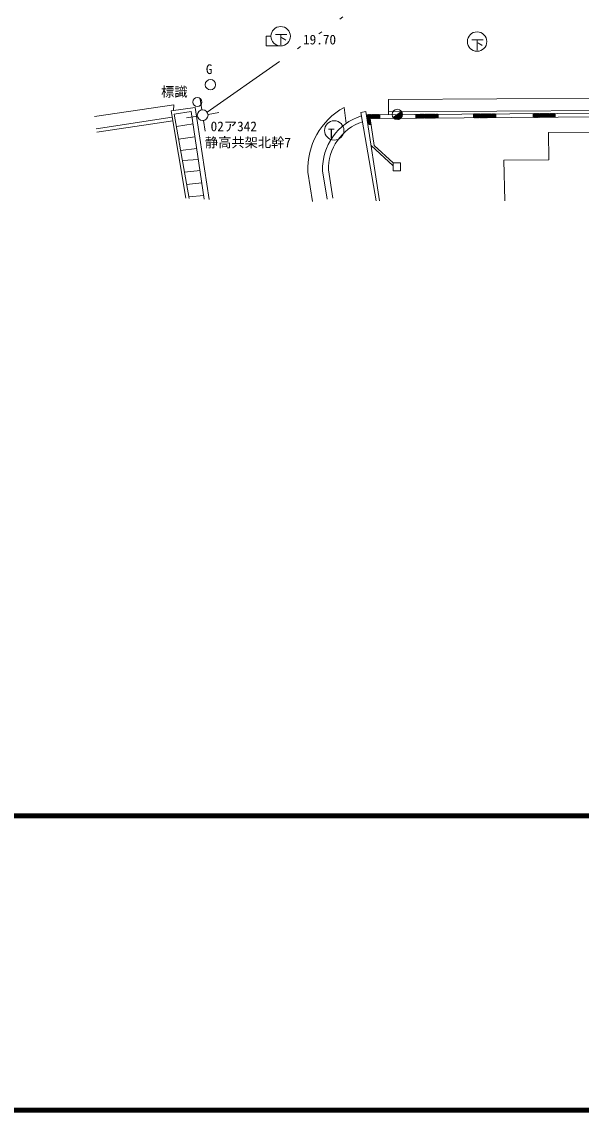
# Model space of a CAD drawing. Units: millimetres, scale not verified. Extents: x 0 to 420500, y 0 to 297000.
# Drawn here: x 37868 to 56850, y 0 to 36968 of the extents above; entities that cross this region are included whole.
import ezdxf
from ezdxf.enums import TextEntityAlignment as Align

# ---------------------------------------------------------------- set-up
doc = ezdxf.new("R2010")
doc.units = ezdxf.units.MM
doc.header["$LTSCALE"] = 500
doc.linetypes.add('DASHED_TRIPLE_DOTTED', pattern=[12.75, 6, -1.5, 0.25, -1.5, 0.25, -1.5, 0.25, -1.5])
for name, color, linetype, lineweight in [('0-A系統図(電気)', 6, 'DASHED_TRIPLE_DOTTED', 13), ('0-E公園外(道路など)', 7, 'Continuous', 13), ('D-TTL', 2, 'Continuous', 140)]:
    doc.layers.add(name, color=color, linetype=linetype, lineweight=lineweight)
doc.styles.add('ＭＳ ゴシック', font='')
doc.styles.get('ＭＳ ゴシック').set_extended_font_data('MS Gothic')

msp = doc.modelspace()

# ---------------------------------------------------------------- linework, layer by layer
at = {"layer": '0-A系統図(電気)'}
msp.add_line((44156.1, 33900.4), (55159.7, 41619.6), dxfattribs=at)
at = {"layer": '0-E公園外(道路など)'}
for p, q in [((46322.7, 36476.9), (46157, 36476.9)), ((46157, 36476.9), (46157, 36153)), ((46157, 36153), (46593.9, 36153)), ((50307.2, 34328.6), (86550.5, 34560.9)), ((40338.9, 33748.2), (43023.2, 34146.6)), ((42932.5, 33948), (43751.1, 34053.8)), ((43023.2, 34146.6), (43019.4, 33959.3)), ((43751.1, 34053.8), (44223.9, 30934.3)), ((43919.1, 34340.3), (43977.4, 33976)), ((48879.9, 33518.8), (48805, 34060)), ((49560.1, 33812.8), (87072.8, 34053.3)), ((50306.9, 33817.6), (50307.2, 34328.6)), ((50307, 33904.1), (86550.8, 34136.4)), ((42970.3, 33726.1), (40395, 33337.3)), ((43437.5, 30977.6), (42932.5, 33948)), ((43618, 33916.4), (43043.5, 33829.4)), ((43543.6, 30961), (43043.5, 33829.4)), ((43825.8, 33766.6), (43461.6, 33708.2)), ((44061.6, 30948.4), (43618, 33916.4)), ((44551.1, 33882.7), (44186.9, 33824.4)), ((49375.4, 33889.1), (49544.2, 33917.2)), ((49887.7, 30883.1), (49375.4, 33889.1)), ((49544.2, 33917.2), (50004.3, 30887.5)), ((49561.1, 33805.8), (49568.2, 33812.9)), ((49563.5, 33790.4), (49586, 33813)), ((49565.8, 33775.1), (49603.8, 33813.1)), ((49568.1, 33759.7), (49621.6, 33813.2)), ((49570.5, 33744.4), (49639.4, 33813.3)), ((49572.8, 33729), (49657.2, 33813.4)), ((49575.1, 33713.7), (49675, 33813.6)), ((49577.4, 33698.3), (49692.8, 33813.7)), ((49579.8, 33683), (49710.6, 33813.8)), ((49582.1, 33667.7), (49728.4, 33813.9)), ((49584.4, 33652.3), (49746.2, 33814)), ((49586.8, 33637), (49763.9, 33814.1)), ((49589.1, 33621.6), (49781.7, 33814.2)), ((49591.4, 33606.3), (49799.5, 33814.4)), ((49593.8, 33590.9), (49688.6, 33685.7)), ((49596.1, 33575.6), (49690.9, 33670.4)), ((49598.4, 33560.2), (49693.2, 33655)), ((49688.5, 33685.9), (66311.7, 33792.5)), ((49688.5, 33685.9), (49827.7, 32769.7)), ((49688.7, 33685.9), (49817.3, 33814.5)), ((49706.5, 33686), (49835.1, 33814.6)), ((49724.3, 33686.1), (49852.9, 33814.7)), ((49742.1, 33686.2), (49870.7, 33814.8)), ((49759.9, 33686.4), (49888.5, 33814.9)), ((49777.7, 33686.5), (49906.3, 33815)), ((49795.5, 33686.6), (49924.1, 33815.2)), ((49813.3, 33686.7), (49941.9, 33815.3)), ((49831.1, 33686.8), (49959.7, 33815.4)), ((49848.9, 33686.9), (49977.4, 33815.5)), ((49866.7, 33687), (49995.2, 33815.6)), ((49884.5, 33687.2), (50013, 33815.7)), ((49902.2, 33687.3), (50016.9, 33802)), ((49920, 33687.4), (50017, 33784.3)), ((49937.8, 33687.5), (50017, 33766.6)), ((49955.6, 33687.6), (50017, 33749)), ((49973.4, 33687.7), (50017, 33731.3)), ((49991.2, 33687.8), (50017, 33713.6)), ((50009, 33688), (50017, 33696)), ((50016.9, 33815.8), (50017, 33688)), ((50752, 33923.2), (50468.6, 33715.9)), ((50475, 33708.6), (50541.1, 33698.4)), ((50475.8, 33721.2), (50530.5, 33712.7)), ((50488.1, 33693.9), (50551.7, 33684.1)), ((50490, 33731.6), (50519.9, 33726.9)), ((50504.3, 33742), (50509.3, 33741.2)), ((50507.2, 33678.3), (50562.3, 33669.8)), ((50509.3, 33741.2), (50689, 33713.4)), ((50518.6, 33752.5), (50678.4, 33727.7)), ((50519.9, 33726.9), (50699.6, 33699.1)), ((50530.5, 33712.7), (50710.2, 33684.8)), ((50532.8, 33762.9), (50667.8, 33742)), ((50536.2, 33661.2), (50572.9, 33655.5)), ((50541.1, 33698.4), (50705.8, 33672.8)), ((50547.1, 33773.3), (50657.2, 33756.2)), ((50551.7, 33684.1), (50689.2, 33662.7)), ((50561.4, 33783.8), (50646.6, 33770.5)), ((50562.3, 33669.8), (50666.8, 33653.6)), ((50572.9, 33655.5), (50635.3, 33645.8)), ((50575.6, 33794.2), (50636, 33784.8)), ((50589.9, 33804.6), (50625.4, 33799.1)), ((50604.2, 33815.1), (50614.9, 33813.4)), ((50614.9, 33813.4), (50736.5, 33794.6)), ((50618.4, 33825.5), (50725.9, 33808.8)), ((50625.4, 33799.1), (50747, 33780.3)), ((50632.7, 33835.9), (50715.3, 33823.1)), ((50636, 33784.8), (50757.6, 33766)), ((50646.6, 33770.5), (50768.2, 33751.7)), ((50647, 33846.4), (50704.7, 33837.4)), ((50657.2, 33756.2), (50765.9, 33739.4)), ((50661.2, 33856.8), (50694.1, 33851.7)), ((50667.8, 33742), (50759.5, 33727.7)), ((50675.5, 33867.3), (50683.5, 33866)), ((50678.4, 33727.7), (50751.7, 33716.3)), ((50683.5, 33866), (50782.5, 33850.7)), ((50689, 33713.4), (50742.7, 33705)), ((50689.8, 33877.7), (50779.9, 33863.7)), ((50694.1, 33851.7), (50784.9, 33837.6)), ((50699.6, 33699.1), (50732.4, 33694)), ((50704.1, 33888.1), (50775.6, 33877)), ((50704.7, 33837.4), (50785.2, 33824.9)), ((50710.2, 33684.8), (50720.2, 33683.2)), ((50715.3, 33823.1), (50785.4, 33812.3)), ((50718.3, 33898.6), (50770.4, 33890.5)), ((50725.9, 33808.8), (50784.3, 33799.8)), ((50732.6, 33909), (50763.5, 33904.2)), ((50736.5, 33794.6), (50782.3, 33787.4)), ((50746.9, 33919.4), (50755.1, 33918.2)), ((50747, 33780.3), (50780, 33775.1)), ((50757.6, 33766), (50775.9, 33763.1)), ((50768.2, 33751.7), (50771.8, 33751.1)), ((51243.9, 33791.5), (51276.2, 33823.8)), ((51243.9, 33809.2), (51258.4, 33823.7)), ((51243.9, 33823.6), (51244, 33695.9)), ((51244, 33703.2), (51365.2, 33824.4)), ((51244, 33720.9), (51347.4, 33824.3)), ((51244, 33738.5), (51329.6, 33824.2)), ((51244, 33756.2), (51311.8, 33824.1)), ((51244, 33773.9), (51294, 33823.9)), ((51254.4, 33695.9), (51383, 33824.5)), ((51272.2, 33696), (51400.8, 33824.6)), ((51290, 33696.2), (51418.6, 33824.7)), ((51307.8, 33696.3), (51436.4, 33824.9)), ((51325.6, 33696.4), (51454.2, 33825)), ((51343.4, 33696.5), (51471.9, 33825.1)), ((51361.2, 33696.6), (51489.7, 33825.2)), ((51379, 33696.7), (51507.5, 33825.3)), ((51396.7, 33696.8), (51525.3, 33825.4)), ((51414.5, 33697), (51543.1, 33825.5)), ((51432.3, 33697.1), (51560.9, 33825.7)), ((51450.1, 33697.2), (51578.7, 33825.8)), ((51467.9, 33697.3), (51596.5, 33825.9)), ((51485.7, 33697.4), (51614.3, 33826)), ((51503.5, 33697.5), (51632.1, 33826.1)), ((51521.3, 33697.6), (51649.9, 33826.2)), ((51539.1, 33697.8), (51667.7, 33826.3)), ((51556.9, 33697.9), (51685.4, 33826.5)), ((51574.7, 33698), (51703.2, 33826.6)), ((51592.5, 33698.1), (51721, 33826.7)), ((51610.2, 33698.2), (51738.8, 33826.8)), ((51628, 33698.3), (51756.6, 33826.9)), ((51645.8, 33698.4), (51774.4, 33827)), ((51663.6, 33698.6), (51792.2, 33827.1)), ((51681.4, 33698.7), (51810, 33827.2)), ((51699.2, 33698.8), (51827.8, 33827.4)), ((51717, 33698.9), (51845.6, 33827.5)), ((51734.8, 33699), (51863.4, 33827.6)), ((51752.6, 33699.1), (51881.2, 33827.7)), ((51770.4, 33699.2), (51899, 33827.8)), ((51788.2, 33699.4), (51916.7, 33827.9)), ((51806, 33699.5), (51934.5, 33828)), ((51823.7, 33699.6), (51952.3, 33828.2)), ((51841.5, 33699.7), (51970.1, 33828.3)), ((51859.3, 33699.8), (51987.9, 33828.4)), ((51877.1, 33699.9), (51995.4, 33818.2)), ((51894.9, 33700), (51995.4, 33800.6)), ((51912.7, 33700.2), (51995.5, 33782.9)), ((51930.5, 33700.3), (51995.5, 33765.2)), ((51948.3, 33700.4), (51995.5, 33747.6)), ((51966.1, 33700.5), (51995.5, 33729.9)), ((51983.9, 33700.6), (51995.5, 33712.3)), ((51995.4, 33828.4), (51995.5, 33700.7)), ((53198.2, 33786.4), (53248.3, 33836.5)), ((53198.2, 33804.1), (53230.5, 33836.4)), ((53198.2, 33821.7), (53212.7, 33836.2)), ((53198.2, 33836.1), (53198.3, 33708.4)), ((53198.3, 33715.7), (53319.5, 33836.9)), ((53198.3, 33733.4), (53301.7, 33836.8)), ((53198.3, 33751.1), (53283.9, 33836.7)), ((53198.3, 33768.7), (53266.1, 33836.6)), ((53208.7, 33708.5), (53337.3, 33837)), ((53226.5, 33708.6), (53355.1, 33837.2)), ((53244.3, 33708.7), (53372.9, 33837.3)), ((53262.1, 33708.8), (53390.7, 33837.4)), ((53279.9, 33708.9), (53408.4, 33837.5)), ((53297.7, 33709), (53426.2, 33837.6)), ((53315.5, 33709.1), (53444, 33837.7)), ((53333.2, 33709.3), (53461.8, 33837.8)), ((53351, 33709.4), (53479.6, 33838)), ((53368.8, 33709.5), (53497.4, 33838.1)), ((53386.6, 33709.6), (53515.2, 33838.2)), ((53404.4, 33709.7), (53533, 33838.3)), ((53422.2, 33709.8), (53550.8, 33838.4)), ((53440, 33709.9), (53568.6, 33838.5)), ((53457.8, 33710.1), (53586.4, 33838.6)), ((53475.6, 33710.2), (53604.2, 33838.7)), ((53493.4, 33710.3), (53622, 33838.9)), ((53511.2, 33710.4), (53639.7, 33839)), ((53529, 33710.5), (53657.5, 33839.1)), ((53546.7, 33710.6), (53675.3, 33839.2)), ((53564.5, 33710.7), (53693.1, 33839.3)), ((53582.3, 33710.9), (53710.9, 33839.4)), ((53600.1, 33711), (53728.7, 33839.5)), ((53617.9, 33711.1), (53746.5, 33839.7)), ((53635.7, 33711.2), (53764.3, 33839.8)), ((53653.5, 33711.3), (53782.1, 33839.9)), ((53671.3, 33711.4), (53799.9, 33840)), ((53689.1, 33711.5), (53817.7, 33840.1)), ((53706.9, 33711.7), (53835.5, 33840.2)), ((53724.7, 33711.8), (53853.2, 33840.3)), ((53742.5, 33711.9), (53871, 33840.5)), ((53760.2, 33712), (53888.8, 33840.6)), ((53778, 33712.1), (53906.6, 33840.7)), ((53795.8, 33712.2), (53924.4, 33840.8)), ((53813.6, 33712.3), (53942.2, 33840.9)), ((53831.4, 33712.5), (53949.7, 33830.8)), ((53849.2, 33712.6), (53949.7, 33813.1)), ((53867, 33712.7), (53949.8, 33795.4)), ((53884.8, 33712.8), (53949.8, 33777.8)), ((53902.6, 33712.9), (53949.8, 33760.1)), ((53920.4, 33713), (53949.8, 33742.4)), ((53938.2, 33713.1), (53949.8, 33724.8)), ((53949.7, 33841), (53949.8, 33713.2)), ((55218.5, 33781.7), (55286.4, 33849.5)), ((55218.5, 33799.3), (55268.6, 33849.4)), ((55218.5, 33817), (55250.8, 33849.3)), ((55218.5, 33834.7), (55233, 33849.2)), ((55218.5, 33849.1), (55218.6, 33721.3)), ((55218.6, 33728.7), (55339.8, 33849.9)), ((55218.6, 33746.3), (55322, 33849.8)), ((55218.6, 33764), (55304.2, 33849.6)), ((55229, 33721.4), (55357.6, 33850)), ((55246.8, 33721.5), (55375.4, 33850.1)), ((55264.6, 33721.6), (55393.1, 33850.2)), ((55282.4, 33721.8), (55410.9, 33850.3)), ((55300.2, 33721.9), (55428.7, 33850.4)), ((55317.9, 33722), (55446.5, 33850.6)), ((55335.7, 33722.1), (55464.3, 33850.7)), ((55353.5, 33722.2), (55482.1, 33850.8)), ((55371.3, 33722.3), (55499.9, 33850.9)), ((55389.1, 33722.4), (55517.7, 33851)), ((55406.9, 33722.6), (55535.5, 33851.1)), ((55424.7, 33722.7), (55553.3, 33851.2)), ((55442.5, 33722.8), (55571.1, 33851.4)), ((55460.3, 33722.9), (55588.9, 33851.5)), ((55478.1, 33723), (55606.6, 33851.6)), ((55495.9, 33723.1), (55624.4, 33851.7)), ((55513.7, 33723.2), (55642.2, 33851.8)), ((55531.4, 33723.4), (55660, 33851.9)), ((55549.2, 33723.5), (55677.8, 33852)), ((55567, 33723.6), (55695.6, 33852.2)), ((55584.8, 33723.7), (55713.4, 33852.3)), ((55602.6, 33723.8), (55731.2, 33852.4)), ((55620.4, 33723.9), (55749, 33852.5)), ((55638.2, 33724), (55766.8, 33852.6)), ((55656, 33724.2), (55784.6, 33852.7)), ((55673.8, 33724.3), (55802.4, 33852.8)), ((55691.6, 33724.4), (55820.1, 33853)), ((55709.4, 33724.5), (55837.9, 33853.1)), ((55727.2, 33724.6), (55855.7, 33853.2)), ((55744.9, 33724.7), (55873.5, 33853.3)), ((55762.7, 33724.8), (55891.3, 33853.4)), ((55780.5, 33724.9), (55909.1, 33853.5)), ((55798.3, 33725.1), (55926.9, 33853.6)), ((55816.1, 33725.2), (55944.7, 33853.8)), ((55833.9, 33725.3), (55962.5, 33853.9)), ((55851.7, 33725.4), (55970, 33843.7)), ((55869.5, 33725.5), (55970, 33826.1)), ((55887.3, 33725.6), (55970, 33808.4)), ((55905.1, 33725.7), (55970.1, 33790.7)), ((55922.9, 33725.9), (55970.1, 33773.1)), ((55940.7, 33726), (55970.1, 33755.4)), ((55958.4, 33726.1), (55970.1, 33737.7)), ((55970, 33853.9), (55970.1, 33726.2)), ((42990.9, 33604.9), (40415.5, 33216.2)), ((43115.5, 33416.4), (43680, 33501.9)), ((44035.3, 33614.9), (44093.6, 33250.7)), ((49600.8, 33544.9), (49695.6, 33639.7)), ((49603.1, 33529.5), (49697.9, 33624.3)), ((49605.4, 33514.2), (49700.2, 33609)), ((49607.7, 33498.8), (49702.5, 33593.6)), ((49609.2, 33489.4), (49721.4, 33469.3)), ((49615, 33488.4), (49704.9, 33578.3)), ((49629.9, 33485.7), (49707.2, 33562.9)), ((49644.9, 33483), (49709.5, 33547.6)), ((49659.9, 33480.3), (49711.9, 33532.2)), ((49674.9, 33477.6), (49714.2, 33516.9)), ((49689.9, 33474.9), (49716.5, 33501.6)), ((49704.9, 33472.3), (49718.9, 33486.2)), ((49719.9, 33469.6), (49721.2, 33470.9)), ((43190.7, 32985.4), (43745.2, 33065.4)), ((66508.5, 33255.5), (55737.8, 33206.6)), ((55737.8, 33206.6), (55755.9, 32276.2)), ((43258.9, 32594), (43805.8, 32660)), ((50473, 32076.4), (49718.6, 32769)), ((50473, 32177.3), (49827.7, 32769.7)), ((43318.6, 32251.4), (43860.4, 32294.7)), ((55755.9, 32276.2), (54226.7, 32270.2)), ((54226.7, 32270.2), (54256.9, 30886.7)), ((43387.3, 31857.5), (43916.6, 31918.7)), ((47730.1, 30866), (47577.1, 31859.8)), ((48224.3, 30942.1), (48075.5, 31908.8)), ((48422, 30972.5), (48273.2, 31939.2)), ((43459.9, 31441), (43978.9, 31501.6)), ((44043.3, 31070.9), (43532.6, 31024.2))]:
    msp.add_line(p, q, dxfattribs=at)
msp.add_lwpolyline([(50473, 31903.5), (50721.9, 31903.5), (50721.9, 32177.3), (50473, 32177.3)], close=True, dxfattribs=at)
for centre, radius in [((46651.7, 36476.9), 329), ((53316.1, 36295.4), 329), ((44266.9, 34832), 175.6), ((43824.6, 34240.1), 154.7), ((44006.3, 33795.5), 182.9), ((50610.3, 33819.6), 175.6), ((48469.7, 33277.6), 329)]:
    msp.add_circle(centre, radius, dxfattribs=at)
for radius, start, end in [(2378.3, 118.84896, 182.8224), (1878.3, 107.24986, 182.07914), (1678.3, 108.1593, 182.07914)]:
    msp.add_arc((49952.5, 31976.9), radius, start, end, dxfattribs=at)
at = {"layer": 'D-TTL'}
for points in [[(0, 0), (0, 297000), (420500, 297000), (420500, 0)], [(10000, 10000), (10000, 287000), (410500, 287000), (410500, 10000)]]:
    msp.add_lwpolyline(points, close=True, dxfattribs=at)

# ---------------------------------------------------------------- texts
at = {"layer": '0-E公園外(道路など)', "style": 'ＭＳ ゴシック'}
for s, p in [('下', (46666.1, 36377.7)), ('19.70', (47970.6, 36363.6)), ('下', (53330.5, 36196.2)), ('G', (44226.3, 35357.8)), ('標識', (43044.8, 34591.2)), ('02ア342', (45061.4, 33416.2)), ('T', (48371.6, 33178.4)), ('静高共架北幹7', (45542, 32869.8))]:
    msp.add_text(s, height=329.9, dxfattribs=at).set_placement(p, align=Align.MIDDLE_CENTER)

doc.saveas('drawing.dxf')
